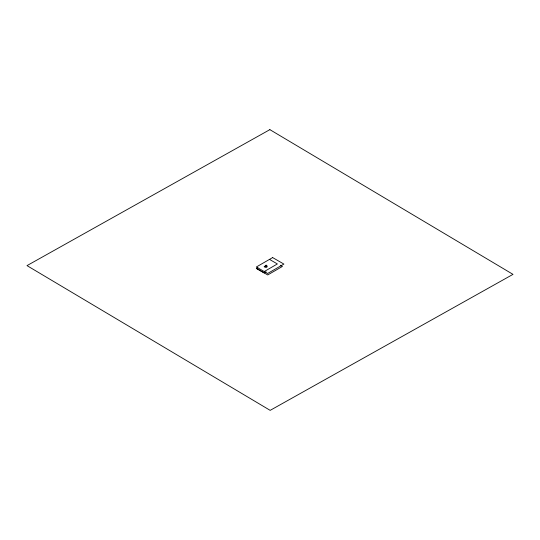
<?xml version="1.0" encoding="UTF-8"?>
<svg xmlns="http://www.w3.org/2000/svg" width="540" height="540" viewBox="0 0 540 540"><rect width="100%" height="100%" fill="white"/><g stroke="black" fill="none" stroke-linecap="round" stroke-linejoin="round"><path stroke-width="0.81" d="M266.166 265.201C265.39 265.403 266.119 266.537 266.207 265.91M266.038 265.207C266.652 265.673 264.938 265.619 264.222 266.753M266.335 265.559C265.579 265.397 266.254 266.564 265.862 265.808C268.016 264.6 267.766 269.109 264.215 266.794M265.801 265.795C266.308 265.16 265.531 265.849 266.045 265.241M266.166 265.896L265.99 266.504M266.173 265.754L266.288 265.457M266.078 265.451C265.41 265.39 266.423 265.977 265.977 265.336M265.842 265.694L266.085 265.613M265.68 265.997L266.132 265.842L265.889 266.288M265.903 265.862L266.092 265.856M266.045 265.869L265.889 266.396M266.112 271.87L264.236 272.957L256.345 268.4L257.85 267.536M264.236 271.546L277.385 263.952L269.494 259.396M280.274 265.235L282.4 266.463L267.719 274.941L256.372 268.387M272.639 257.58L256.345 266.99L267.604 273.49L283.898 264.08L272.639 257.58M269.865 129.641L27 265.619L270.169 410.36L513 274.361L269.865 129.641"/></g></svg>
